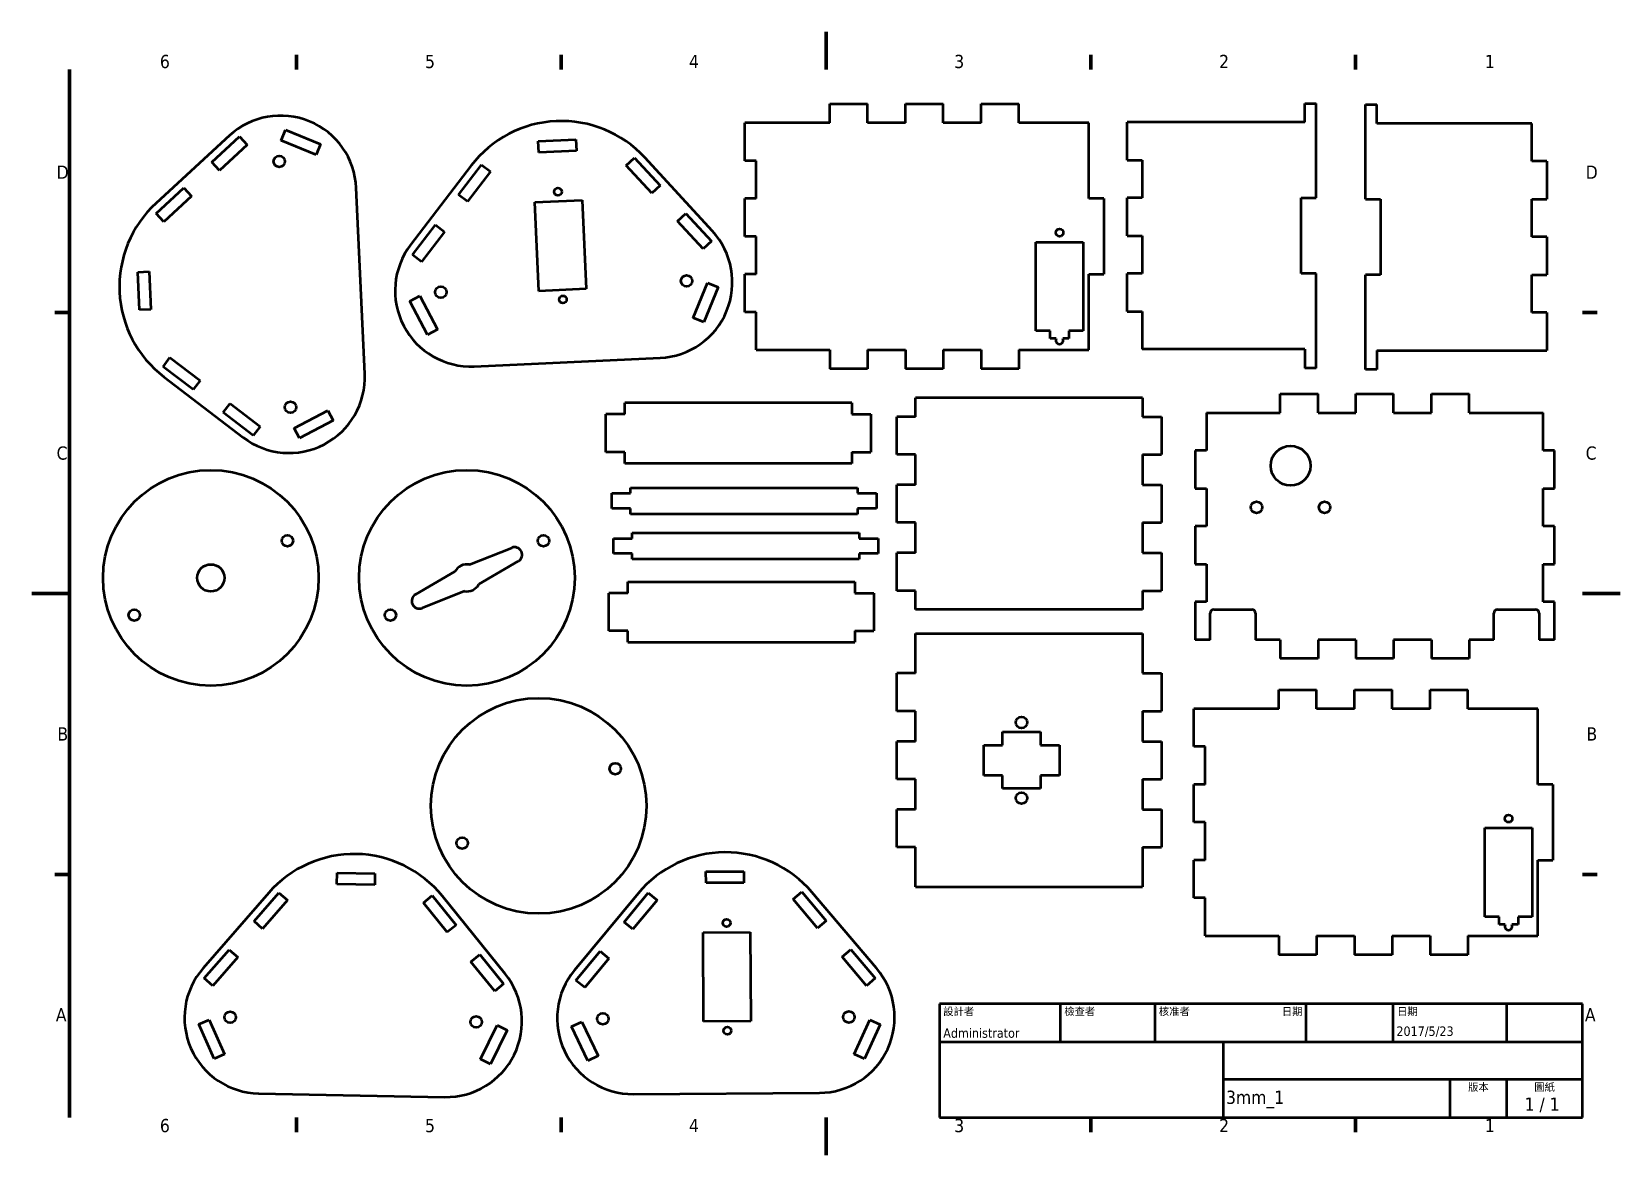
# Model space of a CAD drawing. Header units: millimetres. Extents: x 0 to 420, y 0 to 297.
import ezdxf
from ezdxf.enums import TextEntityAlignment as Align

# ---------------------------------------------------------------- set-up
doc = ezdxf.new("R2010")
doc.units = ezdxf.units.MM
for name, color, linetype, lineweight in [('可見 (ISO)', 7, 'Continuous', 50), ('圖框 (ISO)', 7, 'Continuous', 70), ('標題 (ISO)', 7, 'Continuous', 50)]:
    doc.layers.add(name, color=color, linetype=linetype, lineweight=lineweight)
doc.styles.add('文字型式13', font='tahoma_1.ttf')
doc.styles.add('文字型式17', font='txt.shx')
doc.styles.add('註記文字 (ISO)', font='tahoma_1.ttf')

# ---------------------------------------------------------------- blocks, each defined once
blk = doc.blocks.new('圖框 預設圖框')
at = {"layer": '圖框 (ISO)'}
for p, q in [((70, 287), (70, 290.9)), ((140, 287), (140, 290.9)), ((280, 287), (280, 290.9)), ((350, 287), (350, 290.9)), ((10, 222.75), (6.1, 222.75)), ((410, 222.75), (413.9, 222.75)), ((10, 74.25), (6.1, 74.25)), ((410, 74.25), (413.9, 74.25)), ((70, 10), (70, 6.1)), ((140, 10), (140, 6.1)), ((280, 10), (280, 6.1)), ((350, 10), (350, 6.1))]:
    blk.add_line(p, q, dxfattribs=at)
at = {"layer": '圖框 (ISO)', "flags": 128}
for points in [[(210, 297), (210, 287)], [(10, 10), (10, 287)], [(0, 148.5), (10, 148.5)], [(420, 148.5), (410, 148.5)], [(210, 0), (210, 10)]]:
    blk.add_lwpolyline(points, dxfattribs=at)
at = {"layer": '圖框 (ISO)', "char_height": 3.5, "attachment_point": 7, "style": '註記文字 (ISO)'}
for s, insert in [('6', (33.88, 287.33)), ('5', (103.98, 287.33)), ('4', (173.78, 287.4)), ('3', (243.91, 287.33)), ('2', (313.94, 287.4)), ('1', (384.21, 287.4)), ('D', (6.57, 258.13)), ('D', (410.87, 258.13)), ('C', (6.56, 183.81)), ('C', (410.86, 183.81)), ('B', (6.78, 109.63)), ('B', (411.08, 109.63)), ('A', (6.36, 35.38)), ('A', (410.66, 35.38)), ('6', (33.88, 6.03)), ('5', (103.98, 6.03)), ('4', (173.78, 6.1)), ('3', (243.91, 6.03)), ('2', (313.94, 6.1)), ('1', (384.21, 6.1))]:
    blk.add_mtext(s, dxfattribs=dict(at, insert=insert))
blk = doc.blocks.new('標題欄框 ISO')
at = {"layer": '標題 (ISO)'}
for p, q in [((270.07, 130), (100.07, 130)), ((100.07, 130), (100.07, 100)), ((132.07, 120), (132.07, 130)), ((157.07, 120), (157.07, 130)), ((197.07, 120), (197.07, 130)), ((220.07, 120), (220.07, 130)), ((250.07, 120), (250.07, 130)), ((270.07, 100), (270.07, 130)), ((100.07, 120), (270.07, 120)), ((175.07, 120), (175.07, 100)), ((270.07, 110), (175.07, 110)), ((235.07, 100), (235.07, 110)), ((250.07, 100), (250.07, 110)), ((100.07, 100), (270.07, 100))]:
    blk.add_line(p, q, dxfattribs=at)
at = {"layer": '標題 (ISO)', "style": '文字型式17'}
for s, p in [('設計者', (101.07, 129)), ('檢查者', (133.07, 129)), ('核准者', (158.07, 129)), ('日期', (221.07, 129))]:
    blk.add_text(s, height=2, dxfattribs=at).set_placement(p, align=Align.TOP_LEFT)
blk.add_text('日期', height=2, dxfattribs=at).set_placement((196.07, 129), align=Align.TOP_RIGHT)
for s, p in [('版本', (242.57, 109)), ('圖紙', (260.07, 109))]:
    blk.add_text(s, height=2, dxfattribs=at).set_placement(p, align=Align.TOP_CENTER)
at = {"layer": '標題 (ISO)', "style": '註記文字 (ISO)'}
blk.add_text('1 / 1 ', height=3.5, dxfattribs=at).set_placement((260.07, 103.5), align=Align.MIDDLE_CENTER)
at = {"layer": '標題 (ISO)'}
for tag, p, height, style in [('作者_001', (101.07, 121.05), 2.5, '文字型式13'), ('建立日期_001', (220.89, 121.54), 2.5, '文字型式13'), ('零件號碼_001', (175.84, 103.57), 3.5, '註記文字 (ISO)')]:
    blk.add_attdef(tag, p, '', height=height, dxfattribs=dict(at, style=style))
at = {"layer": '標題 (ISO)', "style": '文字型式13'}
for tag, p in [('檢查者', (133.07, 121)), ('工程核准者', (158.07, 121))]:
    blk.add_attdef(tag, text='', height=2.5, dxfattribs=at).set_placement(p, align=Align.BOTTOM_LEFT)
blk.add_attdef('工程核准日期', text='', height=2.5, dxfattribs=at).set_placement((196.07, 121), align=Align.BOTTOM_RIGHT)
at = {"layer": '標題 (ISO)', "style": '註記文字 (ISO)'}
for tag, p in [('標題', (222.57, 115)), ('公司', (137.41, 109.96)), ('版序號碼', (242.57, 103.5))]:
    blk.add_attdef(tag, text='', height=3.5, dxfattribs=at).set_placement(p, align=Align.MIDDLE_CENTER)

msp = doc.modelspace()

# ---------------------------------------------------------------- linework, layer by layer
at = {"layer": '可見 (ISO)'}
for p, q in [((211, 277.91), (221, 277.91)), ((211, 272.91), (211, 277.91)), ((221, 272.91), (221, 277.91)), ((231, 277.91), (241, 277.91)), ((231, 272.91), (231, 277.91)), ((241, 272.91), (241, 277.91)), ((251, 277.91), (261, 277.91)), ((251, 272.91), (251, 277.91)), ((261, 272.91), (261, 277.91)), ((336.6, 278.07), (339.6, 278.07)), ((336.6, 273.07), (336.6, 278.07)), ((339.6, 253.07), (339.6, 278.07)), ((352.63, 277.75), (355.63, 277.75)), ((352.63, 252.75), (352.63, 277.75)), ((355.63, 272.75), (355.63, 277.75)), ((289.6, 263.07), (289.6, 273.07)), ((336.6, 273.07), (289.6, 273.07)), ((52.27, 269.55), (32.86, 251.69)), ((47.6, 262.53), (54.96, 269.3)), ((54.96, 269.3), (56.99, 267.09)), ((65.95, 268.3), (67.1, 271.07)), ((67.1, 271.07), (76.34, 267.27)), ((211, 272.91), (188.5, 272.91)), ((188.5, 262.91), (188.5, 272.91)), ((231, 272.91), (221, 272.91)), ((251, 272.91), (241, 272.91)), ((279.5, 272.91), (261, 272.91)), ((279.5, 252.91), (279.5, 272.91)), ((396.63, 272.75), (355.63, 272.75)), ((396.63, 262.75), (396.63, 272.75)), ((56.99, 267.09), (49.63, 260.32)), ((75.2, 264.49), (65.95, 268.3)), ((76.34, 267.27), (75.2, 264.49)), ((133.89, 268.08), (143.88, 268.54)), ((134.03, 265.08), (133.89, 268.08)), ((144.02, 265.54), (134.03, 265.08)), ((143.88, 268.54), (144.02, 265.54)), ((49.63, 260.32), (47.6, 262.53)), ((116.19, 261.63), (100.17, 240.67)), ((112.8, 253.91), (118.87, 261.85)), ((118.87, 261.85), (121.26, 260.03)), ((157.2, 261.67), (159.4, 263.7)), ((163.96, 254.31), (157.2, 261.67)), ((159.4, 263.7), (166.17, 256.34)), ((179.96, 244.31), (162.1, 263.72)), ((191.5, 262.91), (188.5, 262.91)), ((191.5, 252.91), (191.5, 262.91)), ((289.6, 263.07), (293.6, 263.07)), ((293.6, 263.07), (293.6, 253.07)), ((400.63, 262.75), (396.63, 262.75)), ((400.63, 262.75), (400.63, 252.75)), ((121.26, 260.03), (115.19, 252.09)), ((166.17, 256.34), (163.96, 254.31)), ((32.88, 248.99), (40.24, 255.76)), ((42.27, 253.55), (34.91, 246.78)), ((40.24, 255.76), (42.27, 253.55)), ((88.03, 206.56), (85.79, 255.74)), ((115.19, 252.09), (112.8, 253.91)), ((133, 251.92), (145.49, 252.49)), ((145.49, 252.49), (146.56, 229.02)), ((191.5, 252.91), (188.5, 252.91)), ((188.5, 242.91), (188.5, 252.91)), ((283.5, 252.91), (279.5, 252.91)), ((283.5, 252.91), (283.5, 232.91)), ((289.6, 243.07), (289.6, 253.07)), ((293.6, 253.07), (289.6, 253.07)), ((335.6, 233.07), (335.6, 253.07)), ((335.6, 253.07), (339.6, 253.07)), ((352.63, 252.75), (356.63, 252.75)), ((356.63, 252.75), (356.63, 232.75)), ((396.63, 242.75), (396.63, 252.75)), ((396.63, 252.75), (400.63, 252.75)), ((34.91, 246.78), (32.88, 248.99)), ((134.07, 228.45), (133, 251.92)), ((170.73, 246.95), (172.94, 248.98)), ((172.94, 248.98), (179.71, 241.62)), ((100.66, 238.02), (106.73, 245.97)), ((109.11, 244.14), (103.04, 236.2)), ((106.73, 245.97), (109.11, 244.14)), ((177.5, 239.59), (170.73, 246.95)), ((179.71, 241.62), (177.5, 239.59)), ((191.5, 242.91), (188.5, 242.91)), ((191.5, 232.91), (191.5, 242.91)), ((265.5, 217.91), (265.5, 241.41)), ((265.5, 241.41), (278, 241.41)), ((278, 241.41), (278, 217.91)), ((289.6, 243.07), (293.6, 243.07)), ((293.6, 243.07), (293.6, 233.07)), ((400.63, 242.75), (396.63, 242.75)), ((400.63, 242.75), (400.63, 232.75)), ((103.04, 236.2), (100.66, 238.02)), ((28.04, 233.47), (31.04, 233.61)), ((28.5, 223.48), (28.04, 233.47)), ((31.04, 233.61), (31.49, 223.62)), ((191.5, 232.91), (188.5, 232.91)), ((188.5, 222.91), (188.5, 232.91)), ((279.5, 212.91), (279.5, 232.91)), ((279.5, 232.91), (283.5, 232.91)), ((289.6, 223.07), (289.6, 233.07)), ((293.6, 233.07), (289.6, 233.07)), ((339.6, 233.07), (335.6, 233.07)), ((339.6, 208.07), (339.6, 233.07)), ((352.63, 207.75), (352.63, 232.75)), ((356.63, 232.75), (352.63, 232.75)), ((396.63, 222.75), (396.63, 232.75)), ((396.63, 232.75), (400.63, 232.75)), ((99.99, 225.77), (102.65, 227.16)), ((102.65, 227.16), (107.29, 218.3)), ((146.56, 229.02), (134.07, 228.45)), ((174.9, 221.38), (178.71, 230.62)), ((181.48, 229.48), (177.68, 220.23)), ((178.71, 230.62), (181.48, 229.48)), ((31.49, 223.62), (28.5, 223.48)), ((104.63, 216.91), (99.99, 225.77)), ((191.5, 222.91), (188.5, 222.91)), ((191.5, 212.91), (191.5, 222.91)), ((289.6, 223.07), (293.6, 223.07)), ((293.6, 223.07), (293.6, 213.07)), ((400.63, 222.75), (396.63, 222.75)), ((400.63, 222.75), (400.63, 212.75)), ((177.68, 220.23), (174.9, 221.38)), ((107.29, 218.3), (104.63, 216.91)), ((269.25, 217.91), (265.5, 217.91)), ((269.25, 215.91), (269.25, 217.91)), ((270.89, 215.91), (269.25, 215.91)), ((274.25, 215.91), (272.62, 215.91)), ((278, 217.91), (274.25, 217.91)), ((274.25, 217.91), (274.25, 215.91)), ((34.72, 208.46), (36.54, 210.85)), ((36.54, 210.85), (44.49, 204.78)), ((116.97, 208.55), (166.15, 210.79)), ((191.5, 212.91), (211, 212.91)), ((211, 212.91), (211, 207.91)), ((221, 212.91), (231, 212.91)), ((221, 212.91), (221, 207.91)), ((231, 212.91), (231, 207.91)), ((241, 212.91), (251, 212.91)), ((241, 212.91), (241, 207.91)), ((251, 212.91), (251, 207.91)), ((261, 212.91), (279.5, 212.91)), ((261, 212.91), (261, 207.91)), ((336.6, 213.07), (293.6, 213.07)), ((336.6, 213.07), (336.6, 208.07)), ((355.63, 212.75), (400.63, 212.75)), ((355.63, 212.75), (355.63, 207.75)), ((42.67, 202.39), (34.72, 208.46)), ((221, 207.91), (211, 207.91)), ((241, 207.91), (231, 207.91)), ((261, 207.91), (251, 207.91)), ((339.6, 208.07), (336.6, 208.07)), ((355.63, 207.75), (352.63, 207.75)), ((34.95, 205.78), (55.9, 189.76)), ((44.49, 204.78), (42.67, 202.39)), ((50.61, 196.32), (52.43, 198.7)), ((52.43, 198.7), (60.38, 192.63)), ((156.82, 195.9), (156.82, 198.9)), ((216.82, 198.9), (156.82, 198.9)), ((216.82, 198.9), (216.82, 195.9)), ((233.7, 195.24), (233.7, 200.24)), ((293.7, 200.24), (233.7, 200.24)), ((293.7, 200.24), (293.7, 195.24)), ((330.09, 196.28), (330.09, 201.28)), ((330.09, 201.28), (340.09, 201.28)), ((340.09, 196.28), (340.09, 201.28)), ((350.09, 196.28), (350.09, 201.28)), ((350.09, 201.28), (360.09, 201.28)), ((360.09, 196.28), (360.09, 201.28)), ((370.09, 196.28), (370.09, 201.28)), ((370.09, 201.28), (380.09, 201.28)), ((380.09, 196.28), (380.09, 201.28)), ((58.56, 190.25), (50.61, 196.32)), ((69.42, 192.24), (78.28, 196.88)), ((79.67, 194.22), (70.81, 189.58)), ((78.28, 196.88), (79.67, 194.22)), ((156.82, 195.9), (151.82, 195.9)), ((151.82, 185.9), (151.82, 195.9)), ((216.82, 195.9), (221.82, 195.9)), ((221.82, 195.9), (221.82, 185.9)), ((233.7, 195.24), (228.7, 195.24)), ((228.7, 185.24), (228.7, 195.24)), ((293.7, 195.24), (298.7, 195.24)), ((298.7, 195.24), (298.7, 185.24)), ((310.59, 196.28), (330.09, 196.28)), ((310.59, 196.28), (310.59, 186.28)), ((340.09, 196.28), (350.09, 196.28)), ((360.09, 196.28), (370.09, 196.28)), ((380.09, 196.28), (399.59, 196.28)), ((399.59, 186.28), (399.59, 196.28)), ((60.38, 192.63), (58.56, 190.25)), ((70.81, 189.58), (69.42, 192.24)), ((156.82, 185.9), (151.82, 185.9)), ((156.82, 182.9), (156.82, 185.9)), ((216.82, 185.9), (216.82, 182.9)), ((216.82, 185.9), (221.82, 185.9)), ((233.7, 185.24), (228.7, 185.24)), ((233.7, 177.24), (233.7, 185.24)), ((293.7, 185.24), (293.7, 177.24)), ((293.7, 185.24), (298.7, 185.24)), ((310.59, 186.28), (307.59, 186.28)), ((307.59, 186.28), (307.59, 176.28)), ((402.59, 186.28), (399.59, 186.28)), ((402.59, 176.28), (402.59, 186.28)), ((216.82, 182.9), (156.82, 182.9)), ((158.35, 176.47), (218.35, 176.47)), ((158.35, 174.99), (158.35, 176.47)), ((218.35, 176.47), (218.35, 174.99)), ((233.7, 177.24), (228.7, 177.24)), ((228.7, 167.24), (228.7, 177.24)), ((293.7, 177.24), (298.7, 177.24)), ((298.7, 177.24), (298.7, 167.24)), ((153.35, 174.99), (158.35, 174.99)), ((153.35, 170.99), (153.35, 174.99)), ((218.35, 174.99), (223.35, 174.99)), ((223.35, 174.99), (223.35, 170.99)), ((307.59, 176.28), (310.59, 176.28)), ((310.59, 176.28), (310.59, 166.28)), ((399.59, 166.28), (399.59, 176.28)), ((399.59, 176.28), (402.59, 176.28)), ((158.35, 170.99), (153.35, 170.99)), ((158.35, 169.5), (158.35, 170.99)), ((218.35, 169.5), (158.35, 169.5)), ((218.35, 170.99), (218.35, 169.5)), ((223.35, 170.99), (218.35, 170.99)), ((158.78, 164.55), (218.78, 164.55)), ((158.78, 163.07), (158.78, 164.55)), ((218.78, 164.55), (218.78, 163.07)), ((233.7, 167.24), (228.7, 167.24)), ((233.7, 159.24), (233.7, 167.24)), ((293.7, 167.24), (293.7, 159.24)), ((293.7, 167.24), (298.7, 167.24)), ((310.59, 166.28), (307.59, 166.28)), ((307.59, 166.28), (307.59, 156.28)), ((402.59, 166.28), (399.59, 166.28)), ((402.59, 156.28), (402.59, 166.28)), ((115.72, 156.15), (126.91, 160.6)), ((153.78, 163.07), (158.78, 163.07)), ((153.78, 159.07), (153.78, 163.07)), ((218.78, 163.07), (223.78, 163.07)), ((223.78, 163.07), (223.78, 159.07)), ((128.65, 157.01), (118.23, 150.97)), ((158.78, 159.07), (153.78, 159.07)), ((158.78, 157.58), (158.78, 159.07)), ((218.78, 157.58), (158.78, 157.58)), ((218.78, 159.07), (218.78, 157.58)), ((223.78, 159.07), (218.78, 159.07)), ((233.7, 159.24), (228.7, 159.24)), ((228.7, 149.24), (228.7, 159.24)), ((293.7, 159.24), (298.7, 159.24)), ((298.7, 159.24), (298.7, 149.24)), ((307.59, 156.28), (310.59, 156.28)), ((310.59, 156.28), (310.59, 146.28)), ((399.59, 146.28), (399.59, 156.28)), ((399.59, 156.28), (402.59, 156.28)), ((101.46, 148.24), (111.88, 154.28)), ((157.62, 148.62), (157.62, 151.62)), ((157.62, 151.62), (217.62, 151.62)), ((217.62, 151.62), (217.62, 148.62)), ((114.39, 149.11), (103.2, 144.65)), ((157.62, 148.62), (152.62, 148.62)), ((152.62, 138.62), (152.62, 148.62)), ((217.62, 148.62), (222.62, 148.62)), ((222.62, 148.62), (222.62, 138.62)), ((233.7, 149.24), (228.7, 149.24)), ((233.7, 144.24), (233.7, 149.24)), ((293.7, 149.24), (293.7, 144.24)), ((293.7, 149.24), (298.7, 149.24)), ((293.7, 144.24), (233.7, 144.24)), ((310.59, 146.28), (307.59, 146.28)), ((307.59, 146.28), (307.59, 136.28)), ((311.59, 136.28), (311.59, 143.28)), ((312.59, 144.28), (322.59, 144.28)), ((323.59, 143.28), (323.59, 136.28)), ((386.59, 136.28), (386.59, 143.28)), ((387.59, 144.28), (397.59, 144.28)), ((398.59, 143.28), (398.59, 136.28)), ((402.59, 146.28), (399.59, 146.28)), ((402.59, 136.28), (402.59, 146.28)), ((157.62, 138.62), (152.62, 138.62)), ((157.62, 135.62), (157.62, 138.62)), ((217.62, 138.62), (222.62, 138.62)), ((217.62, 138.62), (217.62, 135.62)), ((157.62, 135.62), (217.62, 135.62)), ((233.7, 127.41), (233.7, 137.91)), ((233.7, 137.91), (293.7, 137.91)), ((293.7, 137.91), (293.7, 127.41)), ((311.59, 136.28), (307.59, 136.28)), ((330.09, 136.28), (323.59, 136.28)), ((330.09, 136.28), (330.09, 131.28)), ((350.09, 136.28), (340.09, 136.28)), ((340.09, 136.28), (340.09, 131.28)), ((350.09, 136.28), (350.09, 131.28)), ((370.09, 136.28), (360.09, 136.28)), ((360.09, 136.28), (360.09, 131.28)), ((370.09, 136.28), (370.09, 131.28)), ((386.59, 136.28), (380.09, 136.28)), ((380.09, 136.28), (380.09, 131.28)), ((402.59, 136.28), (398.59, 136.28)), ((340.09, 131.28), (330.09, 131.28)), ((360.09, 131.28), (350.09, 131.28)), ((380.09, 131.28), (370.09, 131.28)), ((233.7, 127.41), (228.7, 127.41)), ((228.7, 117.41), (228.7, 127.41)), ((293.7, 127.41), (298.7, 127.41)), ((298.7, 127.41), (298.7, 117.41)), ((329.72, 123.01), (339.72, 123.01)), ((329.72, 118.01), (329.72, 123.01)), ((339.72, 118.01), (339.72, 123.01)), ((349.72, 123.01), (359.72, 123.01)), ((349.72, 118.01), (349.72, 123.01)), ((359.72, 118.01), (359.72, 123.01)), ((369.72, 123.01), (379.72, 123.01)), ((369.72, 118.01), (369.72, 123.01)), ((379.72, 118.01), (379.72, 123.01)), ((329.72, 118.01), (307.22, 118.01)), ((307.22, 108.01), (307.22, 118.01)), ((349.72, 118.01), (339.72, 118.01)), ((369.72, 118.01), (359.72, 118.01)), ((398.22, 118.01), (379.72, 118.01)), ((398.22, 98.01), (398.22, 118.01)), ((233.7, 117.41), (228.7, 117.41)), ((233.7, 109.41), (233.7, 117.41)), ((293.7, 117.41), (298.7, 117.41)), ((293.7, 117.41), (293.7, 109.41)), ((233.7, 109.41), (228.7, 109.41)), ((228.7, 99.41), (228.7, 109.41)), ((256.7, 108.41), (256.7, 111.91)), ((256.7, 111.91), (266.7, 111.91)), ((266.7, 111.91), (266.7, 108.41)), ((293.7, 109.41), (298.7, 109.41)), ((298.7, 109.41), (298.7, 99.41)), ((251.7, 100.41), (251.7, 108.41)), ((251.7, 108.41), (256.7, 108.41)), ((266.7, 108.41), (271.7, 108.41)), ((271.7, 108.41), (271.7, 100.41)), ((310.22, 108.01), (307.22, 108.01)), ((310.22, 98.01), (310.22, 108.01)), ((233.7, 99.41), (228.7, 99.41)), ((233.7, 91.41), (233.7, 99.41)), ((256.7, 100.41), (251.7, 100.41)), ((256.7, 96.91), (256.7, 100.41)), ((266.7, 96.91), (256.7, 96.91)), ((266.7, 100.41), (266.7, 96.91)), ((271.7, 100.41), (266.7, 100.41)), ((293.7, 99.41), (298.7, 99.41)), ((293.7, 99.41), (293.7, 91.41)), ((310.22, 98.01), (307.22, 98.01)), ((307.22, 88.01), (307.22, 98.01)), ((402.22, 98.01), (398.22, 98.01)), ((402.22, 98.01), (402.22, 78.01)), ((233.7, 91.41), (228.7, 91.41)), ((228.7, 81.41), (228.7, 91.41)), ((293.7, 91.41), (298.7, 91.41)), ((298.7, 91.41), (298.7, 81.41)), ((310.22, 88.01), (307.22, 88.01)), ((310.22, 78.01), (310.22, 88.01)), ((384.22, 63.01), (384.22, 86.51)), ((384.22, 86.51), (396.72, 86.51)), ((396.72, 86.51), (396.72, 63.01)), ((233.7, 81.41), (228.7, 81.41)), ((233.7, 70.91), (233.7, 81.41)), ((293.7, 81.41), (298.7, 81.41)), ((293.7, 81.41), (293.7, 70.91)), ((310.22, 78.01), (307.22, 78.01)), ((307.22, 68.01), (307.22, 78.01)), ((398.22, 58.01), (398.22, 78.01)), ((398.22, 78.01), (402.22, 78.01)), ((80.67, 71.64), (80.73, 74.64)), ((90.67, 71.45), (80.67, 71.64)), ((80.73, 74.64), (90.73, 74.45)), ((90.73, 74.45), (90.67, 71.45)), ((178.26, 74.98), (188.26, 75.05)), ((178.28, 71.98), (178.26, 74.98)), ((188.28, 72.05), (178.28, 71.98)), ((188.26, 75.05), (188.28, 72.05)), ((62.64, 69.35), (45.3, 49.47)), ((58.77, 61.86), (65.34, 69.4)), ((67.6, 67.43), (61.03, 59.89)), ((65.34, 69.4), (67.6, 67.43)), ((103.57, 66.74), (105.9, 68.62)), ((105.9, 68.62), (112.18, 60.84)), ((125.16, 47.94), (108.6, 68.47)), ((160.31, 69.22), (143.5, 48.9)), ((156.63, 61.64), (163.01, 69.34)), ((165.32, 67.43), (158.94, 59.72)), ((163.01, 69.34), (165.32, 67.43)), ((201.29, 67.67), (203.58, 69.62)), ((207.77, 60.06), (201.29, 67.67)), ((203.58, 69.62), (210.06, 62)), ((223.37, 49.44), (206.27, 69.53)), ((233.7, 70.91), (293.7, 70.91)), ((310.22, 68.01), (307.22, 68.01)), ((310.22, 58.01), (310.22, 68.01)), ((109.85, 58.95), (103.57, 66.74)), ((387.97, 63.01), (384.22, 63.01)), ((387.97, 61.01), (387.97, 63.01)), ((396.72, 63.01), (392.97, 63.01)), ((392.97, 63.01), (392.97, 61.01)), ((61.03, 59.89), (58.77, 61.86)), ((112.18, 60.84), (109.85, 58.95)), ((158.94, 59.72), (156.63, 61.64)), ((177.49, 58.87), (189.99, 58.96)), ((177.65, 35.37), (177.49, 58.87)), ((189.99, 58.96), (190.15, 35.46)), ((210.06, 62), (207.77, 60.06)), ((389.6, 61.01), (387.97, 61.01)), ((392.97, 61.01), (391.33, 61.01)), ((310.22, 58.01), (329.72, 58.01)), ((329.72, 58.01), (329.72, 53.01)), ((339.72, 58.01), (349.72, 58.01)), ((339.72, 58.01), (339.72, 53.01)), ((349.72, 58.01), (349.72, 53.01)), ((359.72, 58.01), (369.72, 58.01)), ((359.72, 58.01), (359.72, 53.01)), ((369.72, 58.01), (369.72, 53.01)), ((379.72, 58.01), (398.22, 58.01)), ((379.72, 58.01), (379.72, 53.01)), ((45.62, 46.79), (52.19, 54.33)), ((54.45, 52.35), (47.88, 44.82)), ((52.19, 54.33), (54.45, 52.35)), ((116.13, 51.17), (118.46, 53.06)), ((122.41, 43.39), (116.13, 51.17)), ((118.46, 53.06), (124.74, 45.27)), ((143.88, 46.23), (150.26, 53.93)), ((152.57, 52.02), (146.19, 44.31)), ((150.26, 53.93), (152.57, 52.02)), ((214.25, 52.44), (216.54, 54.38)), ((220.73, 44.82), (214.25, 52.44)), ((216.54, 54.38), (223.02, 46.77)), ((339.72, 53.01), (329.72, 53.01)), ((359.72, 53.01), (349.72, 53.01)), ((379.72, 53.01), (369.72, 53.01)), ((47.88, 44.82), (45.62, 46.79)), ((146.19, 44.31), (143.88, 46.23)), ((223.02, 46.77), (220.73, 44.82)), ((124.74, 45.27), (122.41, 43.39)), ((44.17, 34.61), (46.91, 35.82)), ((48.22, 25.47), (44.17, 34.61)), ((46.91, 35.82), (50.96, 26.68)), ((118.63, 25.39), (123.03, 34.37)), ((123.03, 34.37), (125.73, 33.05)), ((142.75, 34.01), (145.46, 35.3)), ((147.03, 24.98), (142.75, 34.01)), ((145.46, 35.3), (149.74, 26.26)), ((190.15, 35.46), (177.65, 35.37)), ((217.43, 26.73), (221.59, 35.82)), ((224.32, 34.57), (220.16, 25.48)), ((221.59, 35.82), (224.32, 34.57)), ((125.73, 33.05), (121.33, 24.07)), ((50.96, 26.68), (48.22, 25.47)), ((121.33, 24.07), (118.63, 25.39)), ((149.74, 26.26), (147.03, 24.98)), ((220.16, 25.48), (217.43, 26.73)), ((59.99, 16.33), (109.21, 15.38)), ((159.04, 16.15), (208.27, 16.48))]:
    msp.add_line(p, q, dxfattribs=at)
for centre, radius in [((65.45, 262.74), 1.5), ((139.13, 254.7), 1), ((271.75, 243.91), 1), ((173.15, 231.13), 1.5), ((108.15, 228.17), 1.5), ((140.43, 226.23), 1), ((68.41, 197.74), 1.5), ((332.84, 182.28), 5.25), ((47.35, 152.63), 28.5), ((115.05, 152.63), 28.5), ((323.84, 171.28), 1.5), ((341.84, 171.28), 1.5), ((67.59, 162.46), 1.5), ((135.29, 162.46), 1.5), ((47.35, 152.63), 3.58), ((27.11, 142.8), 1.5), ((94.81, 142.8), 1.5), ((134.04, 92.36), 28.5), ((261.7, 114.41), 1.5), ((154.28, 102.19), 1.5), ((261.7, 94.41), 1.5), ((390.47, 89.01), 1), ((113.8, 82.53), 1.5), ((183.72, 61.42), 1), ((52.46, 36.47), 1.5), ((216.05, 36.54), 1.5), ((117.51, 35.23), 1.5), ((150.99, 36.09), 1.5), ((183.92, 32.92), 1)]:
    msp.add_circle(centre, radius, dxfattribs=at)
for centre, radius, start, end in [((65.81, 254.83), 20, 2.6068, 132.6068), ((140.02, 243.41), 30, 42.6068, 142.6068), ((53.17, 229.61), 30, 132.6068, 232.6068), ((165.24, 230.77), 20, 272.6068, 42.6068), ((116.06, 228.53), 20, 142.6068, 272.6068), ((271.75, 215.41), 1, 150, 30), ((68.05, 205.65), 20, 232.6068, 2.6068), ((127.65, 158.74), 2, 300.0934, 111.7107), ((115.05, 152.63), 3.58, 79.3266, 152.4776), ((102.46, 146.51), 2, 120.0934, 291.7107), ((115.05, 152.63), 3.58, 259.3266, 332.4776), ((312.59, 143.28), 1, 90, 180), ((322.59, 143.28), 1, 0, 90), ((387.59, 143.28), 1, 90, 180), ((397.59, 143.28), 1, 0, 90), ((183.43, 50.09), 30, 40.3906, 140.3906), ((85.25, 49.63), 30, 38.9023, 138.9023), ((390.47, 60.51), 1, 150, 30), ((60.38, 36.32), 20, 138.9023, 268.9023), ((109.6, 35.38), 20, 268.9023, 38.9023), ((158.9, 36.15), 20, 140.3906, 270.3906), ((208.13, 36.48), 20, 270.3906, 40.3906)]:
    msp.add_arc(centre, radius, start, end, dxfattribs=at)

# ---------------------------------------------------------------- block references
msp.add_blockref('圖框 預設圖框', (0, 0))
msp.add_blockref('標題欄框 ISO', (139.93, -90)).add_auto_attribs({'零件號碼_001': '3mm_1', '作者_001': 'Administrator', '建立日期_001': '2017/5/23'})

doc.saveas('drawing.dxf')
